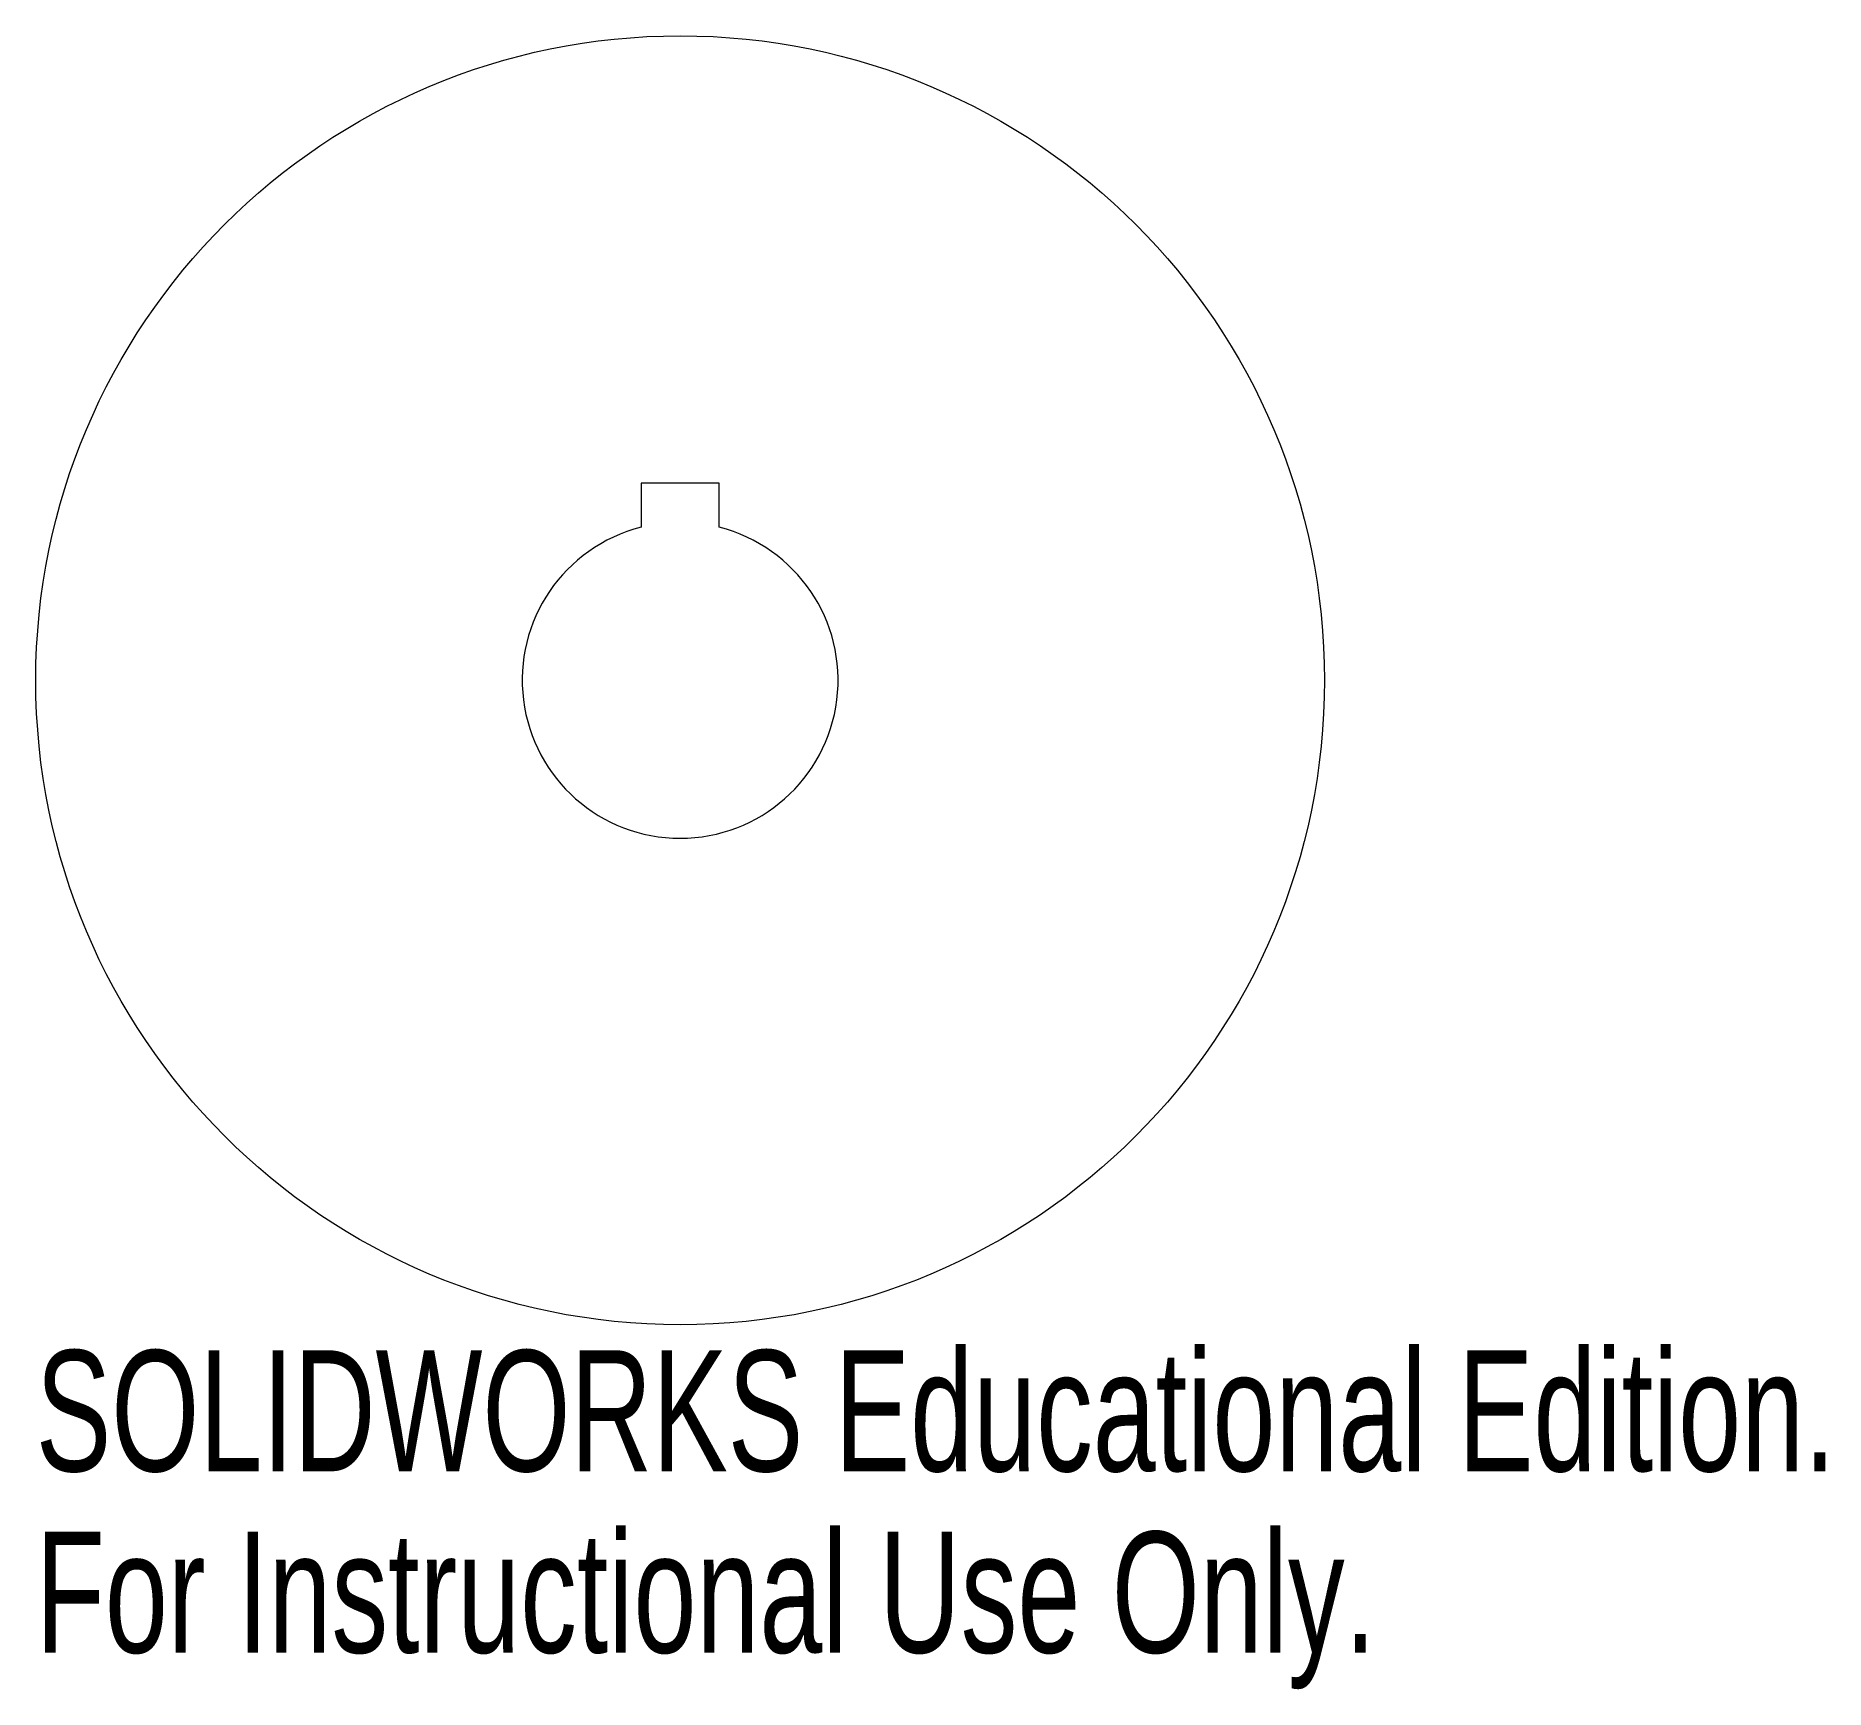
# Model space of a CAD drawing. Header units: millimetres. Extents: x -25.7 to 45.8, y -40.3 to 25.7.
import ezdxf

# ---------------------------------------------------------------- set-up
doc = ezdxf.new("R2010")
doc.units = ezdxf.units.MM
doc.styles.add('SLDTEXTSTYLE0', font='TXT', dxfattribs={"width": 0.7})

msp = doc.modelspace()

# ---------------------------------------------------------------- linework, layer by layer
at = {"color": 7, "linetype": 'Continuous', "lineweight": 15}
for p, q in [((1.562, 7.875), (-1.562, 7.875)), ((-1.562, 7.875), (-1.562, 6.116)), ((1.562, 6.116), (1.562, 7.875))]:
    msp.add_line(p, q, dxfattribs=at)
msp.add_circle((0, 0), 25.75, dxfattribs=at)
msp.add_arc((0, 0), 6.312, 104.33109, 75.66891, dxfattribs=at)

# ---------------------------------------------------------------- texts
at = {"color": 7, "linetype": 'Continuous', "char_height": 4.83362, "attachment_point": 1, "style": 'SLDTEXTSTYLE0'}
for s, insert in [('SOLIDWORKS Educational Edition.', (-25.75, -26.77)), ('For Instructional Use Only.', (-25.75, -34.02))]:
    msp.add_mtext(s, dxfattribs=dict(at, insert=insert))

doc.saveas('drawing.dxf')
